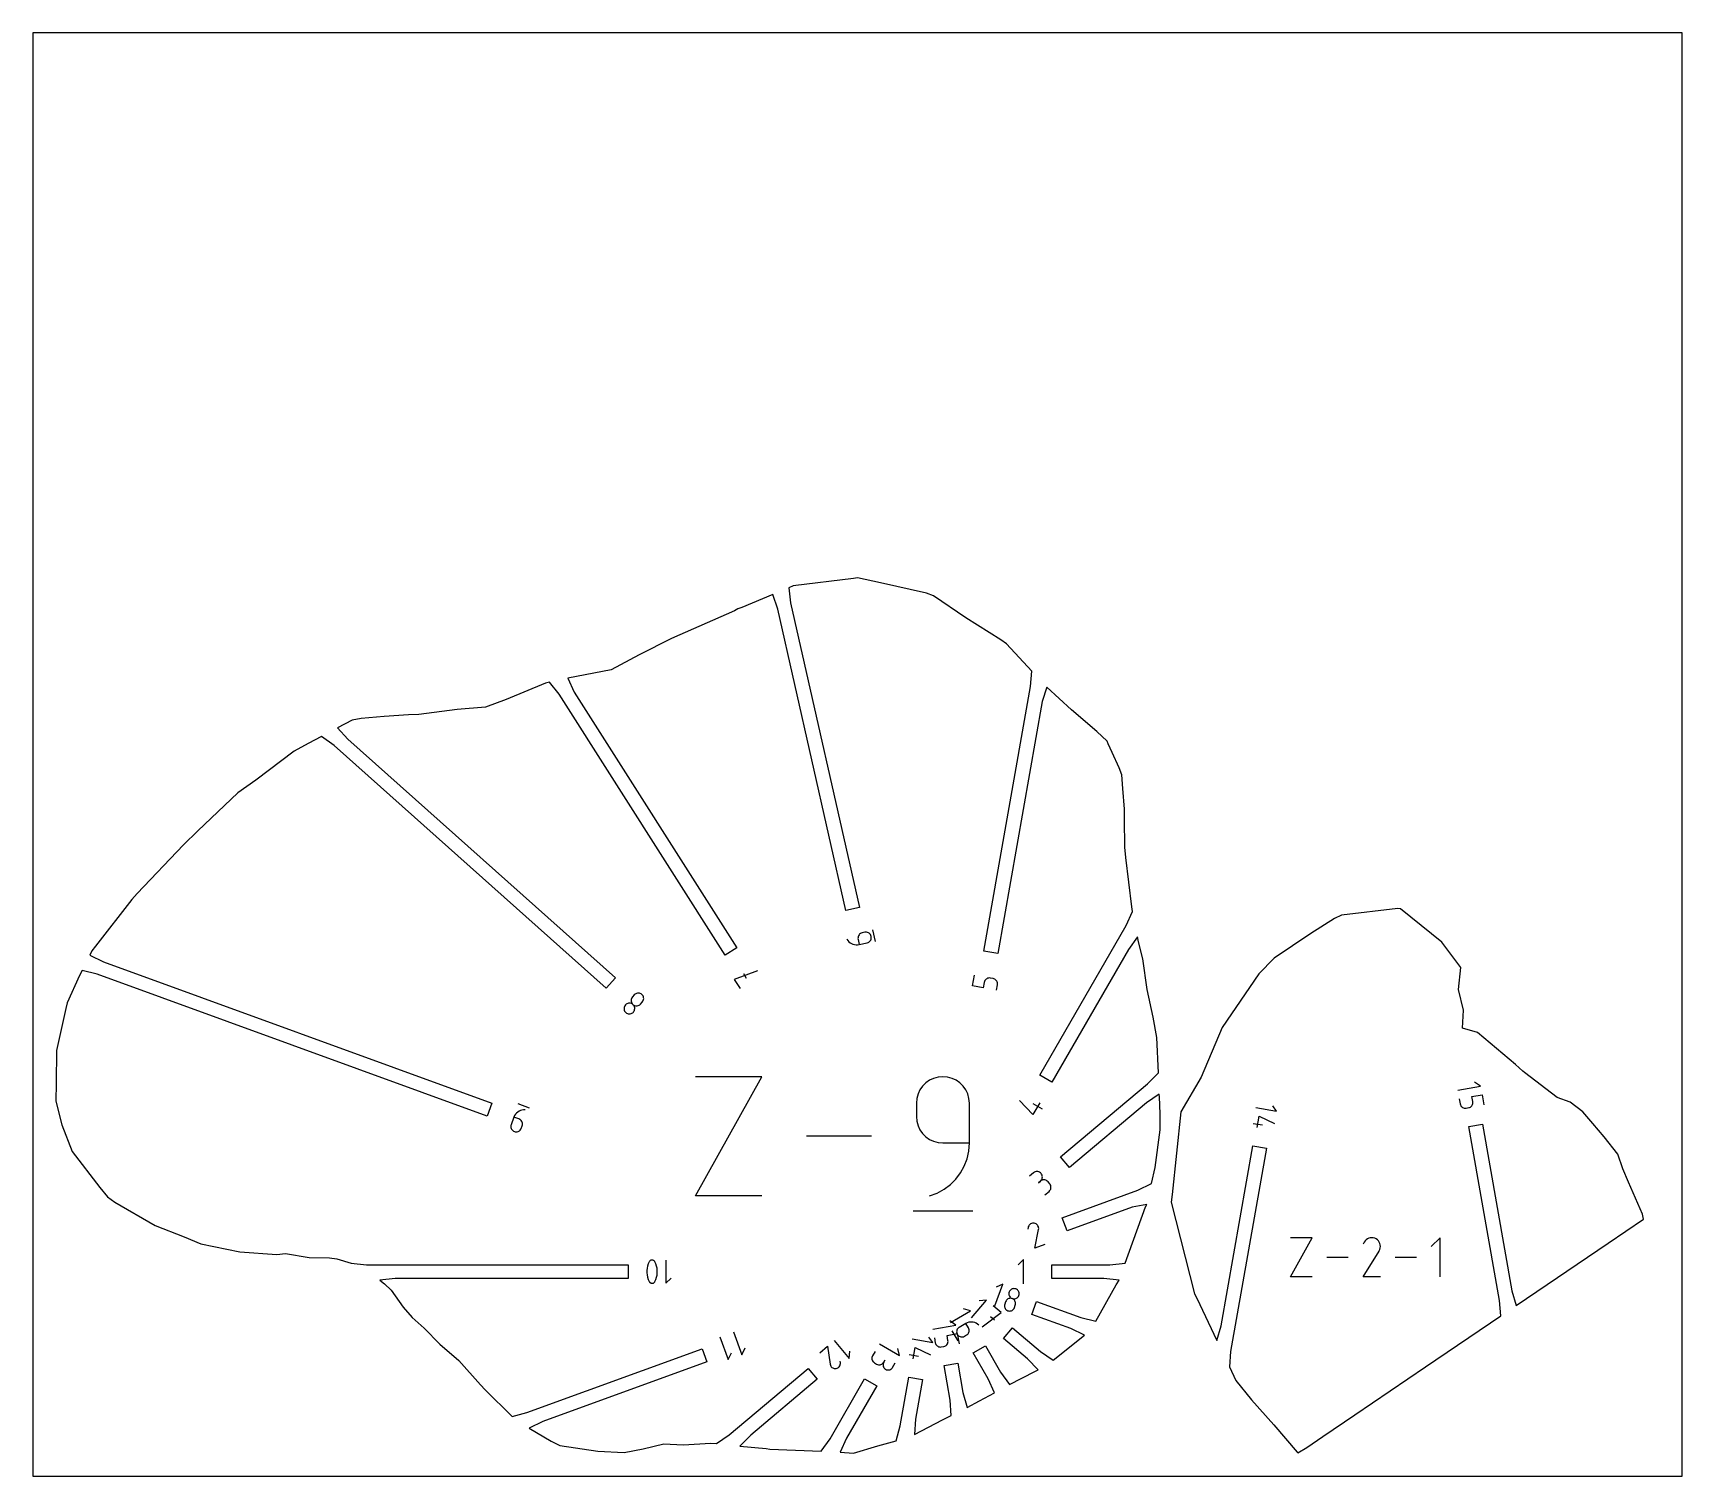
# Model space of a CAD drawing. Extents: x 0 to 480, y 0 to 420.
import ezdxf

# ---------------------------------------------------------------- set-up
doc = ezdxf.new("R2010")
doc.units = 0

msp = doc.modelspace()

# ---------------------------------------------------------------- linework, layer by layer
at = {"layer": 'annotation', "color": 1}
for p, q in [((245.227029, 155.539268), (244.451006, 158.973482)), ((236.939177, 156.275299), (236.939177, 156.275299)), ((236.939177, 156.275299), (237.201736, 155.875382)), ((237.201736, 155.875382), (237.513071, 155.524315)), ((237.513071, 155.524315), (237.866723, 155.224964)), ((237.866723, 155.224964), (238.256231, 154.980194)), ((238.256231, 154.980194), (238.675135, 154.792873)), ((238.675135, 154.792873), (239.116974, 154.665867)), ((239.116974, 154.665867), (239.575288, 154.602041)), ((239.575288, 154.602041), (240.043617, 154.604261)), ((240.043617, 154.604261), (240.5155, 154.675395)), ((240.145618, 156.75453), (240.133343, 156.480457)), ((240.133343, 156.480457), (240.170849, 156.200611)), ((240.204387, 157.017577), (240.145618, 156.75453)), ((240.170849, 156.200611), (240.5155, 154.675395)), ((240.306361, 157.264341), (240.204387, 157.017577)), ((240.448255, 157.489567), (240.306361, 157.264341)), ((240.626779, 157.688), (240.448255, 157.489567)), ((240.5155, 154.675395), (242.79837, 155.191251)), ((240.838646, 157.854386), (240.626779, 157.688)), ((241.080569, 157.983468), (240.838646, 157.854386)), ((241.349261, 158.069991), (241.080569, 157.983468)), ((242.109069, 158.241684), (241.349261, 158.069991)), ((241.349261, 158.069991), (241.349261, 158.069991)), ((242.388991, 158.27913), (242.109069, 158.241684)), ((242.663267, 158.266692), (242.388991, 158.27913)), ((242.926608, 158.207689), (242.663267, 158.266692)), ((242.79837, 155.191251), (243.067179, 155.277876)), ((242.79837, 155.191251), (242.79837, 155.191251)), ((243.17372, 158.105436), (242.926608, 158.207689)), ((243.067179, 155.277876), (243.309418, 155.407216)), ((243.399313, 157.96325), (243.17372, 158.105436)), ((243.309418, 155.407216), (243.52175, 155.573948)), ((243.598095, 157.784447), (243.399313, 157.96325)), ((243.52175, 155.573948), (243.700833, 155.77275)), ((243.764775, 157.572345), (243.598095, 157.784447)), ((243.700833, 155.77275), (243.84333, 155.998299)), ((243.89406, 157.33026), (243.764775, 157.572345)), ((243.84333, 155.998299), (243.9459, 156.245272)), ((243.980659, 157.061508), (243.89406, 157.33026)), ((243.9459, 156.245272), (244.005205, 156.508347)), ((244.017904, 156.782199), (243.980659, 157.061508)), ((243.980659, 157.061508), (243.980659, 157.061508)), ((244.005205, 156.508347), (244.017904, 156.782199)), ((210.930453, 146.997147), (204.148669, 144.539071)), ((204.148669, 144.539071), (205.829139, 141.896881)), ((206.794585, 146.221911), (207.634702, 144.901002)), ((273.517177, 142.674844), (274.060234, 145.754675)), ((277.067462, 144.190181), (276.95027, 143.942386)), ((277.223304, 144.410011), (277.067462, 144.190181)), ((277.412727, 144.598255), (277.223304, 144.410011)), ((277.630658, 144.751294), (277.412727, 144.598255)), ((277.872029, 144.865509), (277.630658, 144.751294)), ((278.131769, 144.937281), (277.872029, 144.865509)), ((278.404806, 144.96299), (278.131769, 144.937281)), ((278.68607, 144.939016), (278.404806, 144.96299)), ((279.453201, 144.80375), (278.68607, 144.939016)), ((278.68607, 144.939016), (278.68607, 144.939016)), ((279.725834, 144.730042), (279.453201, 144.80375)), ((279.973966, 144.6124), (279.725834, 144.730042)), ((280.194006, 144.455983), (279.973966, 144.6124)), ((280.382366, 144.265946), (280.194006, 144.455983)), ((280.535456, 144.047449), (280.382366, 144.265946)), ((280.649686, 143.805648), (280.535456, 144.047449)), ((174.34629, 139.220722), (174.224344, 138.974688)), ((174.51467, 139.447458), (174.34629, 139.220722)), ((175.033106, 140.028845), (174.51467, 139.447458)), ((174.51467, 139.447458), (174.51467, 139.447458)), ((175.239069, 140.221885), (175.033106, 140.028845)), ((175.469366, 140.370811), (175.239069, 140.221885)), ((175.717765, 140.475332), (175.469366, 140.370811)), ((175.978035, 140.535154), (175.717765, 140.475332)), ((176.243947, 140.549986), (175.978035, 140.535154)), ((176.509269, 140.519535), (176.243947, 140.549986)), ((176.767771, 140.44351), (176.509269, 140.519535)), ((177.013221, 140.321617), (176.767771, 140.44351)), ((177.239388, 140.153564), (177.013221, 140.321617)), ((177.43215, 139.948049), (177.239388, 140.153564)), ((177.239388, 140.153564), (177.239388, 140.153564)), ((177.581253, 139.71811), (177.43215, 139.948049)), ((177.686277, 139.469971), (177.581253, 139.71811)), ((177.746803, 139.209857), (177.686277, 139.469971)), ((177.762409, 138.943989), (177.746803, 139.209857)), ((276.605271, 142.130329), (273.517177, 142.674844)), ((276.8768, 143.670245), (276.605271, 142.130329)), ((276.95027, 143.942386), (276.8768, 143.670245)), ((280.451799, 141.452083), (280.723328, 142.991998)), ((280.721468, 143.545701), (280.649686, 143.805648)), ((280.747212, 143.272765), (280.721468, 143.545701)), ((280.723328, 142.991998), (280.747212, 143.272765)), ((280.723328, 142.991998), (280.723328, 142.991998)), ((172.066423, 136.380771), (172.036557, 136.115297)), ((172.036557, 136.115297), (172.051894, 135.849182)), ((172.051894, 135.849182), (172.112094, 135.588725)), ((172.141833, 136.639307), (172.066423, 136.380771)), ((172.112094, 135.588725), (172.216818, 135.340222)), ((172.263125, 136.884606), (172.141833, 136.639307)), ((172.216818, 135.340222), (172.365725, 135.10997)), ((172.43064, 137.110373), (172.263125, 136.884606)), ((172.365725, 135.10997), (172.558477, 134.904269)), ((172.636704, 137.303526), (172.43064, 137.110373)), ((172.43064, 137.110373), (172.43064, 137.110373)), ((172.558477, 134.904269), (172.558477, 134.904269)), ((172.558477, 134.904269), (172.784828, 134.736248)), ((172.86727, 137.452755), (172.636704, 137.303526)), ((172.784828, 134.736248), (173.030566, 134.614585)), ((173.116061, 137.557714), (172.86727, 137.452755)), ((173.030566, 134.614585), (173.289395, 134.5389)), ((173.376795, 137.618056), (173.116061, 137.557714)), ((173.289395, 134.5389), (173.555021, 134.508811)), ((173.643195, 137.633435), (173.376795, 137.618056)), ((173.555021, 134.508811), (173.821148, 134.523939)), ((173.90898, 137.603504), (173.643195, 137.633435)), ((173.821148, 134.523939), (174.08148, 134.583901)), ((174.167873, 137.527917), (173.90898, 137.603504)), ((174.08148, 134.583901), (174.329723, 134.688317)), ((174.148462, 138.715622), (174.118275, 138.449789)), ((174.118275, 138.449789), (174.133415, 138.183453)), ((174.133415, 138.183453), (174.193512, 137.92288)), ((174.224344, 138.974688), (174.148462, 138.715622)), ((174.413593, 137.406327), (174.167873, 137.527917)), ((174.193512, 137.92288), (174.298198, 137.674335)), ((174.298198, 137.674335), (174.447104, 137.444082)), ((174.329723, 134.688317), (174.559581, 134.836806)), ((174.639862, 137.238388), (174.413593, 137.406327)), ((174.447104, 137.444082), (174.639862, 137.238388)), ((174.559581, 134.836806), (174.764759, 135.028988)), ((174.639862, 137.238388), (174.639862, 137.238388)), ((174.639862, 137.238388), (174.866217, 137.07037)), ((174.832522, 137.032759), (174.639862, 137.238388)), ((174.639862, 137.238388), (174.639862, 137.238388)), ((174.764759, 135.028988), (174.933138, 135.255745)), ((174.764759, 135.028988), (174.764759, 135.028988)), ((174.981355, 136.802517), (174.832522, 137.032759)), ((174.866217, 137.07037), (175.11198, 136.948736)), ((174.933138, 135.255745), (175.055084, 135.501833)), ((175.085988, 136.55394), (174.981355, 136.802517)), ((175.055084, 135.501833), (175.130971, 135.760974)), ((175.14605, 136.293306), (175.085988, 136.55394)), ((175.11198, 136.948736), (175.370878, 136.873128)), ((175.130971, 135.760974), (175.161168, 136.026891)), ((175.161168, 136.026891), (175.14605, 136.293306)), ((175.370878, 136.873128), (175.636638, 136.843191)), ((175.636638, 136.843191), (175.902986, 136.858566)), ((175.902986, 136.858566), (176.163649, 136.918899)), ((176.163649, 136.918899), (176.412352, 137.023832)), ((176.412352, 137.023832), (176.642824, 137.173009)), ((176.642824, 137.173009), (176.848789, 137.366073)), ((176.848789, 137.366073), (177.367225, 137.94746)), ((177.367225, 137.94746), (177.535503, 138.174104)), ((177.367225, 137.94746), (177.367225, 137.94746)), ((177.535503, 138.174104), (177.65718, 138.41989)), ((177.65718, 138.41989), (177.732675, 138.678592)), ((177.732675, 138.678592), (177.762409, 138.943989)), ((192.838928, 81.509617), (212.116287, 116.228022)), ((212.116287, 116.228022), (192.838928, 116.228022)), ((262.159036, 115.744655), (260.958302, 115.173266)), ((263.462252, 116.103534), (262.159036, 115.744655)), ((264.845981, 116.228022), (263.462252, 116.103534)), ((266.232578, 116.103534), (264.845981, 116.228022)), ((264.845981, 116.228022), (264.845981, 116.228022)), ((267.537317, 115.744655), (266.232578, 116.103534)), ((268.738499, 115.173266), (267.537317, 115.744655)), ((257.619592, 111.200209), (257.260818, 109.894469)), ((258.190697, 112.402839), (257.619592, 111.200209)), ((258.952163, 113.480478), (258.190697, 112.402839)), ((259.882022, 114.411247), (258.952163, 113.480478)), ((260.958302, 115.173266), (259.882022, 114.411247)), ((269.814421, 114.411247), (268.738499, 115.173266)), ((270.743383, 113.480478), (269.814421, 114.411247)), ((271.503685, 112.402839), (270.743383, 113.480478)), ((272.073625, 111.200209), (271.503685, 112.402839)), ((272.431503, 109.894469), (272.073625, 111.200209)), ((414.72358, 112.281587), (421.382288, 113.455696)), ((418.857317, 110.436041), (421.822542, 110.95889)), ((419.118042, 108.957395), (418.857317, 110.436041)), ((421.382288, 113.455696), (419.640535, 114.674919)), ((421.822542, 110.95889), (422.343992, 108.001599)), ((140.742421, 105.633874), (140.441249, 105.283589)), ((141.087801, 105.936241), (140.742421, 105.633874)), ((141.471439, 106.186749), (141.087801, 105.936241)), ((144.488341, 107.084446), (141.179871, 108.28863)), ((141.887388, 106.381454), (141.471439, 106.186749)), ((142.329699, 106.516415), (141.887388, 106.381454)), ((142.792423, 106.587691), (142.329699, 106.516415)), ((143.269612, 106.591337), (142.792423, 106.587691)), ((143.269612, 106.591337), (143.269612, 106.591337)), ((257.260818, 109.894469), (257.136344, 108.507499)), ((257.136344, 108.507499), (257.136344, 104.647237)), ((272.555618, 108.507499), (272.431503, 109.894469)), ((272.555618, 96.928891), (272.555618, 108.507499)), ((272.555618, 108.507499), (272.555618, 108.507499)), ((291.082415, 105.206823), (287.120651, 109.297171)), ((293.037336, 108.592845), (291.082415, 105.206823)), ((293.807054, 106.795161), (291.098696, 108.358832)), ((355.985732, 107.232774), (362.002435, 106.171867)), ((362.002435, 106.171867), (360.900321, 107.745377)), ((415.163835, 109.78478), (415.42456, 108.306135)), ((415.42456, 108.306135), (415.42456, 108.306135)), ((415.42456, 108.306135), (415.495216, 108.044954)), ((415.495216, 108.044954), (415.60808, 107.807138)), ((415.60808, 107.807138), (415.758219, 107.59616)), ((415.758219, 107.59616), (415.9407, 107.415497)), ((415.9407, 107.415497), (416.150591, 107.268622)), ((416.150591, 107.268622), (416.382959, 107.159011)), ((416.382959, 107.159011), (416.632871, 107.090139)), ((416.632871, 107.090139), (416.895396, 107.06548)), ((416.895396, 107.06548), (417.165601, 107.088509)), ((417.165601, 107.088509), (417.902209, 107.218393)), ((417.902209, 107.218393), (418.163869, 107.289131)), ((417.902209, 107.218393), (417.902209, 107.218393)), ((418.163869, 107.289131), (418.401788, 107.401997)), ((418.401788, 107.401997), (418.612581, 107.552058)), ((418.612581, 107.552058), (418.792862, 107.734384)), ((418.792862, 107.734384), (418.939243, 107.944044)), ((418.939243, 107.944044), (419.048338, 108.176106)), ((419.048338, 108.176106), (419.11676, 108.425639)), ((419.11676, 108.425639), (419.141124, 108.687712)), ((419.141124, 108.687712), (419.118042, 108.957395)), ((139.11957, 101.97533), (139.0972, 101.701645)), ((139.0972, 101.701645), (139.1224, 101.432901)), ((139.192127, 102.24828), (139.11957, 101.97533)), ((139.1224, 101.432901), (139.19255, 101.174774)), ((139.99532, 104.455034), (139.192127, 102.24828)), ((139.192127, 102.24828), (139.192127, 102.24828)), ((139.19255, 101.174774), (139.305034, 100.932939)), ((139.305034, 100.932939), (139.457232, 100.713071)), ((140.190232, 104.889328), (139.99532, 104.455034)), ((141.46469, 103.920226), (139.99532, 104.455034)), ((140.441249, 105.283589), (140.190232, 104.889328)), ((141.719783, 103.800527), (141.46469, 103.920226)), ((141.943281, 103.641765), (141.719783, 103.800527)), ((141.851977, 100.698988), (142.010933, 100.92296)), ((142.132511, 103.449626), (141.943281, 103.641765)), ((142.010933, 100.92296), (142.130868, 101.178666)), ((142.130868, 101.178666), (142.39865, 101.914389)), ((142.284801, 103.229799), (142.132511, 103.449626)), ((142.397481, 102.987971), (142.284801, 103.229799)), ((142.467877, 102.729828), (142.397481, 102.987971)), ((142.39865, 101.914389), (142.471133, 102.18735)), ((142.39865, 101.914389), (142.39865, 101.914389)), ((142.493319, 102.461059), (142.467877, 102.729828)), ((142.471133, 102.18735), (142.493319, 102.461059)), ((257.136344, 104.647237), (257.136344, 104.647237)), ((257.136344, 104.647237), (257.260818, 103.260342)), ((257.260818, 103.260342), (257.619592, 101.954802)), ((257.619592, 101.954802), (258.190697, 100.752462)), ((355.175431, 102.637331), (357.847593, 102.166157)), ((356.336447, 101.400078), (356.925515, 104.740846)), ((356.925515, 104.740846), (361.369374, 102.581598)), ((139.457232, 100.713071), (139.646528, 100.520847)), ((139.646528, 100.520847), (139.870301, 100.36194)), ((139.870301, 100.36194), (140.125936, 100.242028)), ((140.125936, 100.242028), (140.125936, 100.242028)), ((140.125936, 100.242028), (140.398295, 100.169767)), ((140.398295, 100.169767), (140.671568, 100.147763)), ((140.671568, 100.147763), (140.940051, 100.17337)), ((140.940051, 100.17337), (141.198038, 100.243942)), ((141.198038, 100.243942), (141.439825, 100.356833)), ((141.439825, 100.356833), (141.659706, 100.509397)), ((141.659706, 100.509397), (141.851977, 100.698988)), ((244.122385, 98.868819), (225.138955, 98.868819)), ((258.190697, 100.752462), (258.952163, 99.675166)), ((258.952163, 99.675166), (259.882022, 98.744758)), ((259.882022, 98.744758), (260.958302, 97.983082)), ((260.958302, 97.983082), (262.159036, 97.411983)), ((262.159036, 97.411983), (263.462252, 97.053305)), ((263.462252, 97.053305), (264.845981, 96.928891)), ((264.845981, 96.928891), (272.555618, 96.928891)), ((272.384924, 94.588065), (272.555618, 96.928891)), ((271.082105, 90.207321), (271.886782, 92.33811)), ((271.886782, 92.33811), (272.384924, 94.588065)), ((267.037987, 84.812906), (268.636795, 86.416424)), ((268.636795, 86.416424), (269.991805, 88.223994)), ((269.991805, 88.223994), (271.082105, 90.207321)), ((291.24099, 88.243842), (290.043148, 87.238734)), ((291.47265, 88.405276), (291.24099, 88.243842)), ((291.722127, 88.51965), (291.47265, 88.405276)), ((291.983172, 88.58756), (291.722127, 88.51965)), ((292.249538, 88.609605), (291.983172, 88.58756)), ((292.514977, 88.586385), (292.249538, 88.609605)), ((292.773243, 88.518496), (292.514977, 88.586385)), ((293.018087, 88.406536), (292.773243, 88.518496)), ((293.243262, 88.251105), (293.018087, 88.406536)), ((293.442521, 88.0528), (293.243262, 88.251105)), ((293.604057, 87.821127), (293.442521, 88.0528)), ((293.442521, 88.0528), (293.442521, 88.0528)), ((293.718684, 87.571598), (293.604057, 87.821127)), ((293.606342, 86.27413), (293.718476, 86.519504)), ((293.718476, 86.519504), (293.786297, 86.778167)), ((293.78692, 87.310443), (293.718684, 87.571598)), ((293.786297, 86.778167), (293.809284, 87.04389)), ((293.809284, 87.04389), (293.78692, 87.310443)), ((260.987897, 81.509617), (263.192625, 82.331207)), ((263.192625, 82.331207), (265.216293, 83.441735)), ((265.216293, 83.441735), (267.037987, 84.812906)), ((293.251207, 85.848159), (292.65144, 85.344895)), ((292.65144, 85.344895), (293.251207, 85.848159)), ((293.251207, 85.848159), (293.450412, 86.048271)), ((293.482867, 86.009593), (293.251207, 85.848159)), ((293.251207, 85.848159), (293.251207, 85.848159)), ((293.450412, 86.048271), (293.606342, 86.27413)), ((293.732344, 86.123966), (293.482867, 86.009593)), ((293.993389, 86.191876), (293.732344, 86.123966)), ((294.259755, 86.213922), (293.993389, 86.191876)), ((294.525195, 86.190701), (294.259755, 86.213922)), ((294.78346, 86.122812), (294.525195, 86.190701)), ((294.564008, 81.850982), (295.76185, 82.856091)), ((295.028305, 86.010853), (294.78346, 86.122812)), ((295.25348, 85.855422), (295.028305, 86.010853)), ((295.452738, 85.657117), (295.25348, 85.855422)), ((295.956002, 85.05735), (295.452738, 85.657117)), ((295.452738, 85.657117), (295.452738, 85.657117)), ((295.76185, 82.856091), (295.961068, 83.056188)), ((295.76185, 82.856091), (295.76185, 82.856091)), ((296.116768, 84.826594), (295.956002, 85.05735)), ((295.961068, 83.056188), (296.117048, 83.281986)), ((296.230776, 84.577802), (296.116768, 84.826594)), ((296.117048, 83.281986), (296.229287, 83.527236)), ((296.229287, 83.527236), (296.297282, 83.785691)), ((296.29853, 84.317223), (296.230776, 84.577802)), ((296.297282, 83.785691), (296.320531, 84.051103)), ((296.320531, 84.051103), (296.29853, 84.317223)), ((212.116287, 81.509617), (192.838928, 81.509617)), ((256.172912, 77.169816), (273.532114, 77.169816)), ((260.987897, 81.509617), (260.987897, 81.509617)), ((289.646383, 72.298891), (289.588148, 71.858517)), ((289.720478, 72.57176), (289.646383, 72.298891)), ((289.838223, 72.819885), (289.720478, 72.57176)), ((289.994558, 73.039781), (289.838223, 72.819885)), ((290.184424, 73.227963), (289.994558, 73.039781)), ((290.402762, 73.380947), (290.184424, 73.227963)), ((290.644513, 73.495246), (290.402762, 73.380947)), ((290.904617, 73.567375), (290.644513, 73.495246)), ((291.178016, 73.593851), (290.904617, 73.567375)), ((291.45965, 73.571186), (291.178016, 73.593851)), ((291.731364, 73.496454), (291.45965, 73.571186)), ((291.45965, 73.571186), (291.45965, 73.571186)), ((291.978852, 73.378179), (291.731364, 73.496454)), ((292.198457, 73.221417), (291.978852, 73.378179)), ((292.386521, 73.031222), (292.198457, 73.221417)), ((292.539387, 72.812648), (292.386521, 73.031222)), ((292.653398, 72.57075), (292.539387, 72.812648)), ((292.724895, 72.310582), (292.653398, 72.57075)), ((292.750222, 72.037198), (292.724895, 72.310582)), ((292.72572, 71.755654), (292.750222, 72.037198)), ((291.589865, 66.345934), (292.714228, 71.705888)), ((294.528606, 67.415548), (291.589865, 66.345934)), ((292.714228, 71.705888), (292.716012, 71.711086)), ((292.714228, 71.705888), (292.714228, 71.705888)), ((292.716012, 71.711086), (292.717651, 71.71627)), ((292.717651, 71.71627), (292.719152, 71.721482)), ((292.719152, 71.721482), (292.720523, 71.726762)), ((292.720523, 71.726762), (292.721773, 71.732153)), ((292.721773, 71.732153), (292.72291, 71.737696)), ((292.72291, 71.737696), (292.723941, 71.743433)), ((292.723941, 71.743433), (292.724875, 71.749405)), ((292.724875, 71.749405), (292.72572, 71.755654)), ((292.72572, 71.755654), (292.72572, 71.755654)), ((366.010848, 57.941428), (372.348204, 69.354967)), ((372.348204, 69.354967), (366.010848, 69.354967)), ((387.489936, 68.085829), (387.157106, 67.447369)), ((387.754063, 68.460365), (387.489936, 68.085829)), ((388.070956, 68.773015), (387.754063, 68.460365)), ((388.430977, 69.021277), (388.070956, 68.773015)), ((388.824489, 69.202645), (388.430977, 69.021277)), ((389.241854, 69.314617), (388.824489, 69.202645)), ((389.673434, 69.354689), (389.241854, 69.314617)), ((390.109591, 69.320357), (389.673434, 69.354689)), ((390.540688, 69.209117), (390.109591, 69.320357)), ((390.957087, 69.018467), (390.540688, 69.209117)), ((391.329511, 68.75401), (390.957087, 69.018467)), ((390.957087, 69.018467), (390.957087, 69.018467)), ((391.640897, 68.436663), (391.329511, 68.75401)), ((391.888478, 68.076153), (391.640897, 68.436663)), ((392.069485, 67.682205), (391.888478, 68.076153)), ((392.181147, 67.264545), (392.069485, 67.682205)), ((392.220698, 66.832901), (392.181147, 67.264545)), ((409.558453, 69.354967), (407.021077, 66.816876)), ((409.558453, 57.941428), (409.558453, 69.354967)), ((179.449991, 62.482721), (179.362535, 62.33804)), ((179.55897, 62.606133), (179.449991, 62.482721)), ((179.685824, 62.707083), (179.55897, 62.606133)), ((179.826901, 62.78438), (179.685824, 62.707083)), ((179.978552, 62.836831), (179.826901, 62.78438)), ((180.137126, 62.863244), (179.978552, 62.836831)), ((180.298972, 62.862427), (180.137126, 62.863244)), ((180.46044, 62.833186), (180.298972, 62.862427)), ((180.617881, 62.774331), (180.46044, 62.833186)), ((180.617881, 62.774331), (180.617881, 62.774331)), ((180.680776, 62.740768), (180.617881, 62.774331)), ((180.740492, 62.703073), (180.680776, 62.740768)), ((180.796872, 62.661423), (180.740492, 62.703073)), ((180.84976, 62.615997), (180.796872, 62.661423)), ((180.898997, 62.566973), (180.84976, 62.615997)), ((180.944427, 62.514529), (180.898997, 62.566973)), ((180.985892, 62.458844), (180.944427, 62.514529)), ((181.023234, 62.400097), (180.985892, 62.458844)), ((181.056296, 62.338465), (181.023234, 62.400097)), ((184.246108, 62.863685), (184.246108, 56.08949)), ((288.323123, 62.997387), (286.757685, 61.431508)), ((288.323123, 55.955787), (288.323123, 62.997387)), ((382.870084, 63.648198), (376.629355, 63.648198)), ((387.149949, 57.941335), (391.833895, 65.481887)), ((391.833895, 65.481887), (391.839494, 65.488816)), ((391.833895, 65.481887), (391.833895, 65.481887)), ((391.839494, 65.488816), (391.844864, 65.495803)), ((391.844864, 65.495803), (391.850039, 65.502909)), ((391.850039, 65.502909), (391.855056, 65.510191)), ((391.855056, 65.510191), (391.859948, 65.517709)), ((391.859948, 65.517709), (391.864752, 65.525522)), ((391.864752, 65.525522), (391.869503, 65.533688)), ((391.869503, 65.533688), (391.874237, 65.542266)), ((391.874237, 65.542266), (391.878988, 65.551316)), ((391.878988, 65.551316), (392.072387, 65.96656)), ((391.878988, 65.551316), (391.878988, 65.551316)), ((392.072387, 65.96656), (392.185367, 66.396997)), ((392.185367, 66.396997), (392.220698, 66.832901)), ((402.741716, 63.648198), (396.500987, 63.648198)), ((178.775433, 60.457672), (178.710199, 59.808888)), ((178.710199, 59.808888), (178.710199, 59.157457)), ((178.710199, 59.157457), (178.775433, 58.508389)), ((178.9059, 61.098799), (178.775433, 60.457672)), ((178.775433, 58.508389), (178.9059, 57.866695)), ((179.101601, 61.727259), (178.9059, 61.098799)), ((178.9059, 57.866695), (179.101601, 57.237386)), ((179.362535, 62.33804), (179.101601, 61.727259)), ((179.362535, 62.33804), (179.362535, 62.33804)), ((181.315972, 61.726425), (181.056296, 62.338465)), ((181.056296, 62.338465), (181.056296, 62.338465)), ((181.510729, 61.097021), (181.315972, 61.726425)), ((181.315972, 57.236553), (181.510729, 57.864918)), ((181.640567, 60.455265), (181.510729, 61.097021)), ((181.510729, 57.864918), (181.640567, 58.505982)), ((181.705486, 59.806166), (181.640567, 60.455265)), ((181.640567, 58.505982), (181.705486, 59.154735)), ((181.705486, 59.154735), (181.705486, 59.806166)), ((372.348204, 57.941428), (366.010848, 57.941428)), ((392.218975, 57.941335), (387.149949, 57.941335)), ((179.101601, 57.237386), (179.362535, 56.625472)), ((179.362535, 56.625472), (179.362535, 56.625472)), ((179.362535, 56.625472), (179.395719, 56.563717)), ((179.395719, 56.563717), (179.433339, 56.504675)), ((179.433339, 56.504675), (179.475113, 56.448637)), ((179.475113, 56.448637), (179.520758, 56.395892)), ((179.520758, 56.395892), (179.56999, 56.346731)), ((179.56999, 56.346731), (179.622526, 56.301444)), ((179.622526, 56.301444), (179.678083, 56.260322)), ((179.678083, 56.260322), (179.736378, 56.223654)), ((179.736378, 56.223654), (179.797127, 56.19173)), ((179.797127, 56.19173), (179.797127, 56.19173)), ((179.797127, 56.19173), (179.955818, 56.131599)), ((179.955818, 56.131599), (180.118232, 56.101359)), ((180.118232, 56.101359), (180.280762, 56.099812)), ((180.280762, 56.099812), (180.439799, 56.125757)), ((180.439799, 56.125757), (180.591735, 56.177995)), ((180.591735, 56.177995), (180.732961, 56.255327)), ((180.732961, 56.255327), (180.859868, 56.356555)), ((180.859868, 56.356555), (180.96885, 56.480478)), ((180.96885, 56.480478), (181.056296, 56.625897)), ((181.056296, 56.625897), (181.315972, 57.236553)), ((181.056296, 56.625897), (181.056296, 56.625897)), ((184.246108, 56.08949), (185.752098, 57.595905)), ((279.965048, 49.493829), (282.277593, 55.847494)), ((282.277593, 55.847494), (280.350839, 54.948703)), ((284.074782, 53.301563), (284.053466, 53.038708)), ((284.053466, 53.038708), (284.077876, 52.780579)), ((284.144387, 53.563677), (284.074782, 53.301563)), ((284.259106, 53.808029), (284.144387, 53.563677)), ((284.144387, 53.563677), (284.144387, 53.563677)), ((284.411368, 54.022177), (284.259106, 53.808029)), ((284.595694, 54.203546), (284.411368, 54.022177)), ((284.806603, 54.349558), (284.595694, 54.203546)), ((285.038615, 54.457636), (284.806603, 54.349558)), ((285.286251, 54.525203), (285.038615, 54.457636)), ((285.54403, 54.549681), (285.286251, 54.525203)), ((285.806472, 54.528494), (285.54403, 54.549681)), ((286.068097, 54.459064), (285.806472, 54.528494)), ((286.313143, 54.344081), (286.068097, 54.459064)), ((286.068097, 54.459064), (286.068097, 54.459064)), ((286.527804, 54.191617), (286.313143, 54.344081)), ((286.709539, 54.007168), (286.527804, 54.191617)), ((286.855808, 53.796232), (286.709539, 54.007168)), ((286.964069, 53.564305), (286.855808, 53.796232)), ((287.03178, 53.316883), (286.964069, 53.564305)), ((287.0564, 53.059464), (287.03178, 53.316883)), ((287.035388, 52.797545), (287.0564, 53.059464)), ((267.040261, 44.71643), (272.89583, 48.097145)), ((272.89583, 48.097145), (270.842119, 48.647125)), ((273.198608, 46.023284), (277.542416, 51.200033)), ((277.542416, 51.200033), (275.425602, 51.014535)), ((281.785412, 47.639736), (279.483372, 49.571377)), ((282.790649, 49.773436), (282.769466, 49.510947)), ((282.769466, 49.510947), (282.794069, 49.253348)), ((282.860204, 50.035413), (282.790649, 49.773436)), ((282.794069, 49.253348), (282.861871, 49.006042)), ((283.116025, 50.738277), (282.860204, 50.035413)), ((282.860204, 50.035413), (282.860204, 50.035413)), ((282.861871, 49.006042), (282.970283, 48.774431)), ((282.970283, 48.774431), (283.116721, 48.563916)), ((283.231133, 50.983696), (283.116025, 50.738277)), ((283.116721, 48.563916), (283.298595, 48.3799)), ((283.383697, 51.198675), (283.231133, 50.983696)), ((283.298595, 48.3799), (283.51332, 48.227784)), ((283.56825, 51.380669), (283.383697, 51.198675)), ((283.51332, 48.227784), (283.758308, 48.11297)), ((283.779322, 51.527129), (283.56825, 51.380669)), ((283.758308, 48.11297), (283.758308, 48.11297)), ((283.758308, 48.11297), (284.019781, 48.043447)), ((284.011444, 51.635507), (283.779322, 51.527129)), ((284.259146, 51.703256), (284.011444, 51.635507)), ((284.019781, 48.043447), (284.282048, 48.021953)), ((284.077876, 52.780579), (284.145449, 52.532645)), ((284.145449, 52.532645), (284.253621, 52.300372)), ((284.253621, 52.300372), (284.399829, 52.089229)), ((284.516959, 51.727828), (284.259146, 51.703256)), ((284.282048, 48.021953), (284.539655, 48.046011)), ((284.399829, 52.089229), (284.581511, 51.904682)), ((284.779414, 51.706675), (284.516959, 51.727828)), ((284.539655, 48.046011), (284.787149, 48.113146)), ((284.581511, 51.904682), (284.796102, 51.7522)), ((285.041041, 51.63725), (284.779414, 51.706675)), ((284.787149, 48.113146), (285.019075, 48.220884)), ((284.796102, 51.7522), (285.041041, 51.63725)), ((285.019075, 48.220884), (285.229979, 48.36675)), ((285.286089, 51.522275), (285.041041, 51.63725)), ((285.041041, 51.63725), (285.041041, 51.63725)), ((285.041041, 51.63725), (285.041041, 51.63725)), ((285.041041, 51.63725), (285.302563, 51.567864)), ((285.229979, 48.36675), (285.414407, 48.548267)), ((285.50075, 51.369809), (285.286089, 51.522275)), ((285.302563, 51.567864), (285.564964, 51.546735)), ((285.414407, 48.548267), (285.566904, 48.762961)), ((285.682467, 51.185309), (285.50075, 51.369809)), ((285.564964, 51.546735), (285.822764, 51.571323)), ((285.566904, 48.762961), (285.682018, 49.008357)), ((285.682018, 49.008357), (285.93784, 49.711221)), ((285.828685, 50.974234), (285.682467, 51.185309)), ((285.822764, 51.571323), (286.070486, 51.639087)), ((285.936848, 50.742039), (285.828685, 50.974234)), ((286.004401, 50.494183), (285.936848, 50.742039)), ((285.93784, 49.711221), (286.007453, 49.973317)), ((285.93784, 49.711221), (285.93784, 49.711221)), ((286.028788, 50.236123), (286.004401, 50.494183)), ((286.007453, 49.973317), (286.028788, 50.236123)), ((286.070486, 51.639087), (286.302653, 51.747487)), ((286.302653, 51.747487), (286.513786, 51.893981)), ((286.513786, 51.893981), (286.698407, 52.076028)), ((286.698407, 52.076028), (286.851038, 52.291089)), ((286.851038, 52.291089), (286.966201, 52.536621)), ((286.966201, 52.536621), (287.035388, 52.797545)), ((286.966201, 52.536621), (286.966201, 52.536621)), ((261.936309, 42.763415), (268.595017, 43.937525)), ((268.595017, 43.937525), (266.853264, 45.156747)), ((269.609691, 43.272352), (269.3879, 43.116309)), ((271.555917, 44.396006), (269.609691, 43.272352)), ((269.609691, 43.272352), (269.609691, 43.272352)), ((271.96833, 44.595723), (271.555917, 44.396006)), ((272.306645, 43.095707), (271.555917, 44.396006)), ((272.397125, 44.731238), (271.96833, 44.595723)), ((272.835562, 44.803339), (272.397125, 44.731238)), ((273.2769, 44.812811), (272.835562, 44.803339)), ((273.714397, 44.760442), (273.2769, 44.812811)), ((274.141314, 44.647018), (273.714397, 44.760442)), ((274.55091, 44.473327), (274.141314, 44.647018)), ((274.936444, 44.240154), (274.55091, 44.473327)), ((275.291174, 43.948287), (274.936444, 44.240154)), ((275.291174, 43.948287), (275.291174, 43.948287)), ((276.290746, 43.428671), (281.785412, 47.639736)), ((279.851047, 45.33445), (278.70019, 46.300134)), ((199.967832, 40.491816), (202.376201, 33.874876)), ((203.920215, 41.930366), (206.328584, 35.313426)), ((233.2381, 39.400795), (237.583632, 34.221991)), ((246.397939, 38.483192), (252.253507, 35.102478)), ((255.874667, 39.935383), (261.89137, 38.874476)), ((261.89137, 38.874476), (260.789256, 40.447986)), ((262.376564, 40.266609), (262.637289, 38.787963)), ((262.637289, 38.787963), (262.637289, 38.787963)), ((262.637289, 38.787963), (262.707946, 38.526782)), ((262.707946, 38.526782), (262.820809, 38.288966)), ((266.005591, 38.216212), (266.151972, 38.425872)), ((266.070046, 40.917869), (269.035271, 41.440718)), ((266.330771, 39.439224), (266.070046, 40.917869)), ((266.151972, 38.425872), (266.261067, 38.657934)), ((266.261067, 38.657934), (266.329489, 38.907467)), ((266.329489, 38.907467), (266.353853, 39.169541)), ((266.353853, 39.169541), (266.330771, 39.439224)), ((267.481951, 42.261045), (269.172308, 39.333261)), ((268.881547, 42.234513), (268.857886, 41.978821)), ((268.857886, 41.978821), (268.878487, 41.720695)), ((268.878487, 41.720695), (268.944894, 41.46597)), ((268.947923, 42.481941), (268.881547, 42.234513)), ((268.944894, 41.46597), (269.058651, 41.220477)), ((269.055471, 42.715271), (268.947923, 42.481941)), ((269.035271, 41.440718), (269.556721, 38.483427)), ((269.202644, 42.928671), (269.055471, 42.715271)), ((269.058651, 41.220477), (269.058651, 41.220477)), ((269.058651, 41.220477), (269.214655, 40.99873)), ((269.3879, 43.116309), (269.202644, 42.928671)), ((269.214655, 40.99873), (269.402199, 40.8136)), ((269.402199, 40.8136), (269.615485, 40.666621)), ((269.615485, 40.666621), (269.848717, 40.559326)), ((269.848717, 40.559326), (270.096096, 40.493247)), ((270.096096, 40.493247), (270.351826, 40.469917)), ((270.351826, 40.469917), (270.61011, 40.490869)), ((270.61011, 40.490869), (270.865149, 40.557637)), ((270.865149, 40.557637), (271.111147, 40.671754)), ((271.111147, 40.671754), (271.75891, 41.04574)), ((271.75891, 41.04574), (271.980623, 41.201657)), ((271.75891, 41.04574), (271.75891, 41.04574)), ((271.980623, 41.201657), (272.165662, 41.388968)), ((272.165662, 41.388968), (272.312509, 41.601918)), ((272.420795, 42.849795), (272.306645, 43.095707)), ((272.312509, 41.601918), (272.419649, 41.83475)), ((272.419649, 41.83475), (272.485564, 42.08171)), ((272.487654, 42.594988), (272.420795, 42.849795)), ((272.485564, 42.08171), (272.508738, 42.337041)), ((272.508738, 42.337041), (272.487654, 42.594988)), ((202.376201, 33.874876), (203.311669, 35.881733)), ((206.328584, 35.313426), (207.264052, 37.320283)), ((228.995754, 35.841115), (231.295785, 37.77107)), ((231.295785, 37.77107), (232.041432, 32.566262)), ((237.583632, 34.221991), (237.768607, 36.339697)), ((244.199104, 34.486194), (244.178374, 34.228043)), ((244.178374, 34.228043), (244.201901, 33.972508)), ((244.265691, 34.741158), (244.199104, 34.486194)), ((244.201901, 33.972508), (244.268088, 33.725391)), ((244.379732, 34.987132), (244.265691, 34.741158)), ((244.268088, 33.725391), (244.375337, 33.492495)), ((245.13046, 36.287431), (244.379732, 34.987132)), ((244.379732, 34.987132), (244.379732, 34.987132)), ((247.627726, 33.111902), (248.00362, 33.76297)), ((248.00362, 33.76297), (247.627726, 33.111902)), ((252.253507, 35.102478), (251.702948, 37.156034)), ((255.064366, 35.33994), (257.736528, 34.868766)), ((256.225383, 34.102686), (256.81445, 37.443455)), ((256.81445, 37.443455), (261.258309, 35.284207)), ((262.820809, 38.288966), (262.970948, 38.077989)), ((262.970948, 38.077989), (263.153429, 37.897325)), ((263.153429, 37.897325), (263.36332, 37.750451)), ((263.36332, 37.750451), (263.595688, 37.64084)), ((263.595688, 37.64084), (263.8456, 37.571967)), ((263.8456, 37.571967), (264.108125, 37.547308)), ((264.108125, 37.547308), (264.37833, 37.570337)), ((264.37833, 37.570337), (265.114938, 37.700221)), ((265.114938, 37.700221), (265.376598, 37.77096)), ((265.114938, 37.700221), (265.114938, 37.700221)), ((265.376598, 37.77096), (265.614517, 37.883825)), ((265.614517, 37.883825), (265.82531, 38.033887)), ((265.82531, 38.033887), (266.005591, 38.216212)), ((232.041432, 32.566262), (232.041432, 32.566262)), ((232.041432, 32.566262), (232.041529, 32.560987)), ((232.041529, 32.560987), (232.041753, 32.555772)), ((232.041753, 32.555772), (232.04211, 32.550577)), ((232.04211, 32.550577), (232.042607, 32.545363)), ((232.042607, 32.545363), (232.043249, 32.540089)), ((232.043249, 32.540089), (232.044044, 32.534715)), ((232.044044, 32.534715), (232.044997, 32.529201)), ((232.044997, 32.529201), (232.046116, 32.523506)), ((232.046116, 32.523506), (232.047405, 32.517591)), ((232.047405, 32.517591), (232.047405, 32.517591)), ((232.047405, 32.517591), (232.11775, 32.255544)), ((232.11775, 32.255544), (232.230368, 32.017221)), ((232.230368, 32.017221), (232.380301, 31.805981)), ((232.380301, 31.805981), (232.562589, 31.625184)), ((232.562589, 31.625184), (232.772273, 31.478188)), ((232.772273, 31.478188), (233.004393, 31.368353)), ((233.004393, 31.368353), (233.253989, 31.299037)), ((233.253989, 31.299037), (233.516104, 31.273599)), ((233.516104, 31.273599), (233.785776, 31.295399)), ((233.785776, 31.295399), (234.047301, 31.36743)), ((233.785776, 31.295399), (233.785776, 31.295399)), ((234.047301, 31.36743), (234.285261, 31.481089)), ((234.285261, 31.481089), (234.496235, 31.631572)), ((234.496235, 31.631572), (234.676804, 31.814072)), ((234.676804, 31.814072), (234.823549, 32.023783)), ((234.823549, 32.023783), (234.933048, 32.255902)), ((235.003881, 33.038641), (234.911816, 33.455057)), ((234.933048, 32.255902), (235.001883, 32.505621)), ((235.001883, 32.505621), (235.026634, 32.768136)), ((235.026634, 32.768136), (235.003881, 33.038641)), ((244.375337, 33.492495), (244.522048, 33.279624)), ((244.522048, 33.279624), (244.706624, 33.09258)), ((244.706624, 33.09258), (244.927467, 32.937165)), ((244.927467, 32.937165), (245.578535, 32.561271)), ((245.578535, 32.561271), (245.578535, 32.561271)), ((245.578535, 32.561271), (245.823452, 32.447779)), ((245.823452, 32.447779), (246.077674, 32.381483)), ((246.077674, 32.381483), (246.335367, 32.360871)), ((246.335367, 32.360871), (246.590697, 32.384432)), ((246.590697, 32.384432), (246.83783, 32.450654)), ((246.83783, 32.450654), (247.070933, 32.558023)), ((247.070933, 32.558023), (247.284172, 32.705029)), ((247.284172, 32.705029), (247.471715, 32.89016)), ((247.44718, 32.610916), (247.426585, 32.352687)), ((247.426585, 32.352687), (247.450338, 32.097022)), ((247.513702, 32.865918), (247.44718, 32.610916)), ((247.450338, 32.097022), (247.516863, 31.84971)), ((247.471715, 32.89016), (247.627726, 33.111902)), ((247.627726, 33.111902), (247.513702, 32.865918)), ((247.516863, 31.84971), (247.624582, 31.616543)), ((247.624582, 31.616543), (247.771918, 31.403311)), ((247.627726, 33.111902), (247.627726, 33.111902)), ((247.771918, 31.403311), (247.957294, 31.215805)), ((247.957294, 31.215805), (248.179133, 31.059815)), ((248.179133, 31.059815), (248.179133, 31.059815)), ((248.179133, 31.059815), (248.424051, 30.946323)), ((248.424051, 30.946323), (248.678272, 30.880027)), ((248.678272, 30.880027), (248.935965, 30.859415)), ((248.935965, 30.859415), (249.191295, 30.882976)), ((249.191295, 30.882976), (249.438428, 30.949197)), ((249.438428, 30.949197), (249.671531, 31.056567)), ((249.671531, 31.056567), (249.884771, 31.203573)), ((249.884771, 31.203573), (250.072313, 31.388704)), ((250.072313, 31.388704), (250.228324, 31.610446)), ((250.228324, 31.610446), (250.979052, 32.910745))]:
    msp.add_line(p, q, dxfattribs=at)
at = {"layer": 'boundary', "color": 5}
for p, q in [((238.829249, 261.263812), (221.241468, 259.083418)), ((239.981231, 261.370984), (238.829249, 261.263812)), ((246.735796, 259.919932), (239.981231, 261.370984)), ((260.080939, 256.988063), (246.735796, 259.919932)), ((215.35502, 256.581208), (206.315903, 252.73886)), ((216.766298, 252.332465), (215.35502, 256.581208)), ((221.241468, 259.083418), (219.967501, 258.54188)), ((219.967501, 258.54188), (220.520225, 254.099133)), ((262.127527, 256.192735), (260.080939, 256.988063)), ((271.580851, 249.809933), (262.127527, 256.192735)), ((204.16056, 251.839993), (185.823724, 243.765626)), ((205.130123, 252.361263), (204.16056, 251.839993)), ((206.315903, 252.73886), (205.130123, 252.361263)), ((236.591933, 164.596132), (216.766298, 252.332465)), ((220.520225, 254.099133), (240.543308, 165.489018)), ((281.741505, 243.36836), (271.580851, 249.809933)), ((185.823724, 243.765626), (176.440174, 238.997402)), ((283.412802, 242.198772), (281.741505, 243.36836)), ((290.742347, 234.286984), (283.412802, 242.198772)), ((176.440174, 238.997402), (168.302485, 234.612961)), ((149.188254, 230.790243), (137.709861, 226.05592)), ((150.380461, 231.044606), (149.188254, 230.790243)), ((153.142829, 227.521421), (150.380461, 231.044606)), ((168.302485, 234.612961), (155.685186, 232.176393)), ((155.685186, 232.176393), (157.545926, 228.146929)), ((290.402104, 229.822934), (290.742347, 234.286984)), ((137.709861, 226.05592), (131.75514, 223.788638)), ((201.432391, 151.596131), (153.142829, 227.521421)), ((157.545926, 228.146929), (204.850605, 153.770164)), ((276.820282, 152.796593), (290.402104, 229.822934)), ((295.124985, 229.5562), (293.741887, 225.435005)), ((302.273751, 222.953456), (295.124985, 229.5562)), ((102.215479, 221.041033), (95.481944, 220.52202)), ((109.34343, 221.502299), (102.215479, 221.041033)), ((112.349754, 221.618617), (109.34343, 221.502299)), ((123.481394, 223.144136), (112.349754, 221.618617)), ((131.75514, 223.788638), (123.481394, 223.144136)), ((293.741887, 225.435005), (280.809738, 152.093143)), ((309.644766, 216.666215), (302.273751, 222.953456)), ((92.956676, 219.994199), (88.659006, 217.728542)), ((88.659006, 217.728542), (91.691361, 214.434861)), ((95.481944, 220.52202), (92.956676, 219.994199)), ((312.681325, 213.913367), (309.644766, 216.666215)), ((80.064645, 213.197744), (76.002562, 210.978541)), ((84.002588, 215.273759), (80.064645, 213.197744)), ((87.620755, 212.637022), (84.002588, 215.273759)), ((166.847215, 141.98905), (87.620755, 212.637022)), ((91.691361, 214.434861), (169.543334, 145.012548)), ((312.982188, 213.092983), (312.681325, 213.913367)), ((314.17249, 210.618116), (312.982188, 213.092983)), ((76.002562, 210.978541), (64.90861, 202.567132)), ((316.167448, 206.074774), (314.17249, 210.618116)), ((64.90861, 202.567132), (59.583844, 198.810443)), ((316.90151, 204.091156), (316.167448, 206.074774)), ((317.190604, 200.125416), (316.90151, 204.091156)), ((59.583844, 198.810443), (47.981587, 187.73631)), ((317.765108, 194.074771), (317.190604, 200.125416)), ((317.764472, 191.177142), (317.765108, 194.074771)), ((47.981587, 187.73631), (43.800541, 183.698956)), ((317.852799, 182.986909), (317.764472, 191.177142)), ((43.800541, 183.698956), (30.283805, 169.554699)), ((318.084479, 180.010677), (317.852799, 182.986909)), ((319.82138, 165.642522), (318.084479, 180.010677)), ((30.283805, 169.554699), (28.748673, 167.805885)), ((28.748673, 167.805885), (18.234706, 154.175626)), ((240.543308, 165.489018), (236.591933, 164.596132)), ((318.240066, 160.206979), (320.086585, 164.285443)), ((320.086585, 164.285443), (319.82138, 165.642522)), ((380.923733, 163.235673), (378.870375, 162.313987)), ((397.280926, 165.193035), (380.923733, 163.235673)), ((398.09703, 165.033947), (397.280926, 165.193035)), ((410.108407, 155.371169), (398.09703, 165.033947)), ((293.101289, 116.66534), (318.240066, 160.206979)), ((378.870375, 162.313987), (371.925362, 157.936263)), ((18.234706, 154.175626), (17.166879, 152.888925)), ((204.850605, 153.770164), (201.432391, 151.596131)), ((321.526533, 156.917107), (318.917739, 153.278742)), ((321.815574, 155.438059), (321.526533, 156.917107)), ((323.085846, 150.49129), (321.815574, 155.438059)), ((371.925362, 157.936263), (361.311745, 150.698197)), ((415.573588, 148.012751), (410.108407, 155.371169)), ((17.166879, 152.888925), (16.525825, 151.599383)), ((16.525825, 151.599383), (20.561928, 149.662017)), ((20.561928, 149.662017), (133.586017, 108.524613)), ((280.809738, 152.093143), (276.820282, 152.796593)), ((318.917739, 153.278742), (296.609558, 114.63984)), ((324.341538, 141.591806), (323.085846, 150.49129)), ((361.311745, 150.698197), (356.791204, 146.152417)), ((13.586992, 145.68764), (9.942186, 137.696937)), ((14.316804, 147.155727), (13.586992, 145.68764)), ((18.653953, 146.045479), (14.316804, 147.155727)), ((132.200493, 104.717919), (18.653953, 146.045479)), ((169.543334, 145.012548), (166.847215, 141.98905)), ((356.791204, 146.152417), (346.137585, 130.568583)), ((414.93818, 141.626109), (415.573588, 148.012751)), ((326.065356, 133.547099), (324.341538, 141.591806)), ((416.380918, 135.589683), (414.93818, 141.626109)), ((9.586557, 136.066713), (6.879742, 123.813553)), ((9.942186, 137.696937), (9.586557, 136.066713)), ((416.080296, 130.338515), (416.380918, 135.589683)), ((327.127579, 127.596347), (326.065356, 133.547099)), ((346.137585, 130.568583), (340.033798, 116.116752)), ((420.443758, 129.097136), (416.080296, 130.338515)), ((327.581545, 117.370387), (327.127579, 127.596347)), ((431.499902, 119.775855), (420.443758, 129.097136)), ((6.879742, 123.813553), (6.771406, 114.294494)), ((296.609558, 114.63984), (293.101289, 116.66534)), ((324.451467, 114.169431), (327.581545, 117.370387)), ((340.033798, 116.116752), (334.154472, 106.032939)), ((433.688079, 117.851874), (431.499902, 119.775855)), ((434.13034, 117.468345), (433.688079, 117.851874)), ((443.647158, 110.140777), (434.13034, 117.468345)), ((6.771406, 114.294494), (6.6875, 109.073267)), ((299.074356, 92.875506), (324.451467, 114.169431)), ((327.857053, 111.164341), (324.161193, 108.637657)), ((327.891857, 110.380348), (327.857053, 111.164341)), ((6.6875, 109.073267), (8.358946, 102.205232)), ((133.586017, 108.524613), (132.200493, 104.717919)), ((324.161193, 108.637657), (301.678289, 89.77226)), ((328.09125, 105.418868), (327.891857, 110.380348)), ((334.154472, 106.032939), (331.548937, 81.936976)), ((447.447898, 108.770596), (443.647158, 110.140777)), ((451.106433, 106.019008), (447.447898, 108.770596)), ((454.081247, 102.618232), (451.106433, 106.019008)), ((8.358946, 102.205232), (11.373027, 94.439614)), ((328.122077, 100.748902), (328.09125, 105.418868)), ((417.967517, 101.688676), (421.956973, 102.392125)), ((426.89849, 51.038613), (417.967517, 101.688676)), ((421.956973, 102.392125), (430.505022, 53.913732)), ((457.375722, 98.71243), (454.081247, 102.618232)), ((326.637214, 89.750679), (328.122077, 100.748902)), ((345.830275, 43.711044), (355.064888, 96.083139)), ((355.064888, 96.083139), (359.054345, 95.37969)), ((461.35509, 93.660377), (457.375722, 98.71243)), ((11.373027, 94.439614), (19.457335, 83.989157)), ((301.678289, 89.77226), (299.074356, 92.875506)), ((359.054345, 95.37969), (348.618293, 36.1939)), ((462.771965, 89.426017), (461.35509, 93.660377)), ((325.588011, 85.090902), (326.637214, 89.750679)), ((464.44784, 85.572395), (462.771965, 89.426017)), ((19.457335, 83.989157), (21.69487, 81.23763)), ((299.598721, 75.163228), (321.551908, 83.153536)), ((321.551908, 83.153536), (325.588011, 85.090902)), ((331.548937, 81.936976), (331.297077, 79.686088)), ((468.488652, 76.199842), (464.44784, 85.572395)), ((21.69487, 81.23763), (23.851295, 79.738425)), ((23.851295, 79.738425), (35.581043, 72.947777)), ((319.96381, 78.264531), (300.984244, 71.356534)), ((317.943456, 61.942187), (323.861235, 78.304434)), ((324.226876, 79.045755), (319.96381, 78.264531)), ((323.861235, 78.304434), (324.226876, 79.045755)), ((331.297077, 79.686088), (335.332822, 63.744454)), ((35.581043, 72.947777), (44.02739, 69.611788)), ((300.984244, 71.356534), (299.598721, 75.163228)), ((458.49696, 67.73288), (468.806861, 74.711528)), ((468.806861, 74.711528), (468.488652, 76.199842)), ((44.02739, 69.611788), (48.866556, 67.621485)), ((48.866556, 67.621485), (60.221305, 65.21652)), ((431.712093, 49.602526), (458.49696, 67.73288)), ((60.221305, 65.21652), (70.99193, 64.446154)), ((70.99193, 64.446154), (73.514619, 64.728065)), ((73.514619, 64.728065), (80.424686, 63.620514)), ((80.424686, 63.620514), (86.328741, 63.530638)), ((86.328741, 63.530638), (88.436929, 63.244785)), ((88.436929, 63.244785), (92.644164, 61.942188)), ((335.332822, 63.744454), (338.134391, 52.979579)), ((92.644164, 61.942188), (97.099478, 61.502087)), ((97.099478, 61.502087), (173.253661, 61.502088)), ((173.253661, 61.502088), (173.253661, 57.451087)), ((296.518066, 61.502087), (313.488142, 61.502088)), ((296.518066, 57.451088), (296.518066, 61.502087)), ((313.488142, 61.502088), (317.943456, 61.942187)), ((105.409683, 57.451087), (100.954369, 57.010988)), ((100.954369, 57.010988), (102.349508, 55.906177)), ((102.349508, 55.906177), (104.249398, 54.078362)), ((104.249398, 54.078362), (107.765281, 49.152752)), ((173.253661, 57.451087), (105.409683, 57.451087)), ((311.70466, 57.451087), (296.518066, 57.451088)), ((309.338394, 45.024323), (315.268924, 55.680603)), ((316.14784, 56.977435), (311.70466, 57.451087)), ((315.268924, 55.680603), (316.14784, 56.977435)), ((338.134391, 52.979579), (338.724431, 51.77889)), ((430.505022, 53.913732), (431.712093, 49.602526)), ((107.765281, 49.152752), (110.401612, 46.114981)), ((290.760746, 47.006706), (292.146269, 50.813401)), ((292.146269, 50.813401), (305.001246, 46.134572)), ((338.724431, 51.77889), (344.623204, 39.399838)), ((427.238733, 46.574563), (426.89849, 51.038613)), ((110.401612, 46.114981), (113.821325, 43.080008)), ((302.049676, 42.897871), (290.760746, 47.006706)), ((305.001246, 46.134572), (309.338394, 45.024323)), ((344.623204, 39.399838), (345.830275, 43.711044)), ((405.344028, 31.7543), (427.238733, 46.574563)), ((113.821325, 43.080008), (118.43903, 38.400517)), ((118.43903, 38.400517), (123.933429, 33.658727)), ((282.492045, 39.99188), (285.095978, 43.095126)), ((289.473301, 34.13391), (282.492045, 39.99188)), ((285.095978, 43.095126), (293.28931, 36.220104)), ((296.98517, 33.693419), (306.085779, 40.960506)), ((306.085779, 40.960506), (302.049676, 42.897871)), ((123.933429, 33.658727), (130.22295, 26.580952)), ((143.782598, 18.450798), (194.754718, 37.003133)), ((194.754718, 37.003133), (196.140242, 33.196438)), ((273.711553, 35.871842), (277.219822, 37.897343)), ((278.064642, 28.332071), (273.711553, 35.871842)), ((277.219822, 37.897343), (281.625528, 30.266437)), ((292.603379, 30.932954), (289.473301, 34.13391)), ((293.28931, 36.220104), (296.98517, 33.693419)), ((348.618293, 36.1939), (348.27805, 31.72985)), ((196.140242, 33.196438), (148.440399, 15.835115)), ((202.637276, 11.955187), (225.685857, 31.295243)), ((225.685857, 31.295243), (228.289789, 28.191997)), ((265.180246, 32.170505), (269.169702, 32.873954)), ((266.954874, 22.10609), (265.180246, 32.170505)), ((269.169702, 32.873954), (270.682265, 24.295784)), ((281.625528, 30.266437), (284.234323, 26.628072)), ((287.076993, 28.09899), (292.603379, 30.932954)), ((348.27805, 31.72985), (350.141227, 27.819821)), ((384.760251, 17.821389), (405.344028, 31.7543)), ((130.22295, 26.580952), (131.626842, 25.082998)), ((131.626842, 25.082998), (139.44545, 17.34055)), ((228.289789, 28.191997), (208.915906, 11.935379)), ((232.006168, 10.845486), (242.073946, 28.28339)), ((245.582216, 26.25789), (236.786848, 11.023867)), ((242.073946, 28.28339), (245.582216, 26.25789)), ((252.445788, 14.561972), (254.953824, 28.785748)), ((254.953824, 28.785748), (258.94328, 28.082299)), ((258.94328, 28.082299), (256.910896, 16.556074)), ((270.682265, 24.295784), (271.889336, 19.984579)), ((275.527381, 21.845846), (279.911162, 24.253606)), ((279.911162, 24.253606), (278.064642, 28.332071)), ((284.234323, 26.628072), (284.985666, 27.040741)), ((284.985666, 27.040741), (287.076993, 28.09899)), ((350.141227, 27.819821), (354.704933, 22.142115)), ((267.295117, 17.642039), (266.954874, 22.10609)), ((271.889336, 19.984579), (275.527381, 21.845846)), ((354.704933, 22.142115), (361.159044, 14.870489)), ((139.44545, 17.34055), (143.782598, 18.450798)), ((148.440399, 15.835115), (144.404297, 13.897749)), ((251.238717, 10.250766), (252.445788, 14.561972)), ((256.910896, 16.556074), (256.570652, 12.092024)), ((256.570652, 12.092024), (264.700636, 16.368812)), ((264.700636, 16.368812), (265.535127, 16.745646)), ((265.535127, 16.745646), (267.295117, 17.642039)), ((361.159044, 14.870489), (367.979322, 6.936775)), ((375.482053, 11.541089), (384.760251, 17.821389)), ((144.404297, 13.897749), (150.816547, 10.165424)), ((150.816547, 10.165424), (153.37588, 8.849173)), ((198.941416, 9.428503), (202.637276, 11.955187)), ((208.915906, 11.935379), (205.785828, 8.734422)), ((229.397374, 7.207121), (232.006168, 10.845486)), ((236.786848, 11.023867), (234.940329, 6.945402)), ((245.93713, 8.81428), (251.238717, 10.250766)), ((370.751903, 8.339307), (375.482053, 11.541089)), ((153.37588, 8.849173), (164.45207, 7.212481)), ((164.45207, 7.212481), (172.08117, 6.810731)), ((172.08117, 6.810731), (177.598362, 7.898457)), ((177.598362, 7.898457), (183.617443, 9.412977)), ((183.617443, 9.412977), (189.259395, 9.118379)), ((189.259395, 9.118379), (197.264149, 9.598591)), ((197.264149, 9.598591), (198.941416, 9.428503)), ((205.785828, 8.734422), (213.392107, 7.963081)), ((213.392107, 7.963081), (214.520265, 7.771659)), ((214.520265, 7.771659), (229.397374, 7.207121)), ((234.940329, 6.945402), (238.833241, 6.6875)), ((238.833241, 6.6875), (245.93713, 8.81428)), ((367.979322, 6.936775), (368.200741, 6.769856)), ((368.200741, 6.769856), (370.751903, 8.339307))]:
    msp.add_line(p, q, dxfattribs=at)
at = {"layer": 'frame', "color": 5}
for p, q in [((480, 420), (0, 420)), ((0, 420), (0, 0)), ((480, 0), (480, 420)), ((0, 0), (480, 0))]:
    msp.add_line(p, q, dxfattribs=at)

doc.saveas('drawing.dxf')
